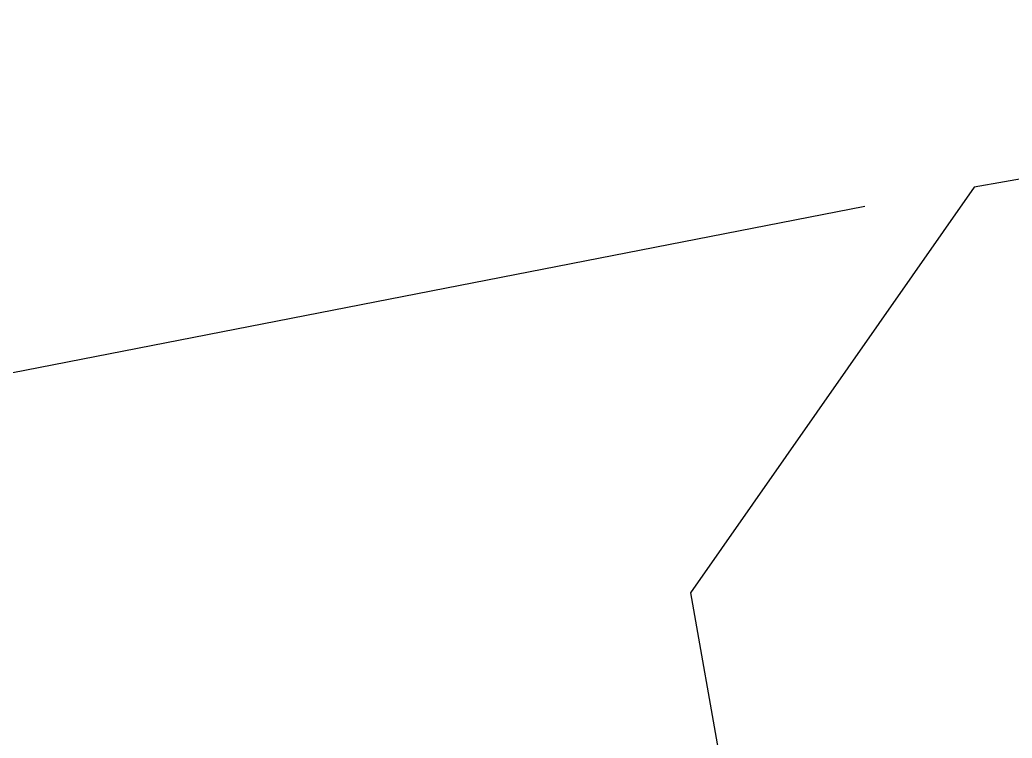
# Model space of a CAD drawing. Header units: millimetres. Extents: x 0 to 8967983, y -224399 to 13801.
# Drawn here: x 71310.492 to 71313.256, y -193311.298 to -193309.296 of the extents above; entities that cross this region are included whole.
import ezdxf

# ---------------------------------------------------------------- set-up
doc = ezdxf.new("R2010")
doc.units = ezdxf.units.MM
doc.header["$LTSCALE"] = 10
doc.layers.add('Архитектура', color=251, linetype='Continuous')

msp = doc.modelspace()

# ---------------------------------------------------------------- linework, layer by layer
at = {"layer": 'Архитектура', "lineweight": 25, "transparency": 33554684}
msp.add_line((71312.8454, -193309.8164), (69274.9578, -193707.6343), dxfattribs=at)
msp.add_line((71312.8454, -193309.8164), (69274.9578, -193707.6343), dxfattribs=at)
msp.add_line((71312.8454, -193309.8164), (69274.9578, -193707.6343), dxfattribs=at)
msp.add_line((71312.8454, -193309.8164), (69274.9578, -193707.6343), dxfattribs=at)
msp.add_line((71312.8454, -193309.8164), (69274.9578, -193707.6343), dxfattribs=at)
msp.add_line((71312.8454, -193309.8164), (69274.9578, -193707.6343), dxfattribs=at)
msp.add_line((71312.8454, -193309.8164), (69274.9578, -193707.6343), dxfattribs=at)
msp.add_line((71312.8454, -193309.8164), (69274.9578, -193707.6343), dxfattribs=at)
msp.add_line((71312.8454, -193309.8164), (69274.9578, -193707.6343), dxfattribs=at)
msp.add_line((71312.8454, -193309.8164), (69274.9578, -193707.6343), dxfattribs=at)
msp.add_line((71312.8454, -193309.8164), (69274.9578, -193707.6343), dxfattribs=at)
msp.add_line((71312.8454, -193309.8164), (69274.9578, -193707.6343), dxfattribs=at)
msp.add_line((71312.8454, -193309.8164), (69274.9578, -193707.6343), dxfattribs=at)
msp.add_line((71312.8454, -193309.8164), (69274.9578, -193707.6343), dxfattribs=at)
msp.add_line((71312.8454, -193309.8164), (69274.9578, -193707.6343), dxfattribs=at)
msp.add_line((71312.8454, -193309.8164), (69274.9578, -193707.6343), dxfattribs=at)
msp.add_line((71312.8454, -193309.8164), (69274.9578, -193707.6343), dxfattribs=at)
msp.add_line((71312.8454, -193309.8164), (69274.9578, -193707.6343), dxfattribs=at)
msp.add_line((71312.8454, -193309.8164), (69274.9578, -193707.6343), dxfattribs=at)
msp.add_line((71312.8454, -193309.8164), (69274.9578, -193707.6343), dxfattribs=at)
msp.add_line((71312.8454, -193309.8164), (69274.9578, -193707.6343), dxfattribs=at)
msp.add_line((71312.8454, -193309.8164), (69274.9578, -193707.6343), dxfattribs=at)
msp.add_line((71312.8454, -193309.8164), (69274.9578, -193707.6343), dxfattribs=at)
msp.add_line((71312.8454, -193309.8164), (69274.9578, -193707.6343), dxfattribs=at)
msp.add_line((71312.8454, -193309.8164), (69274.9578, -193707.6343), dxfattribs=at)
msp.add_line((71312.8454, -193309.8164), (69274.9578, -193707.6343), dxfattribs=at)
msp.add_line((71312.8454, -193309.8164), (69274.9578, -193707.6343), dxfattribs=at)
msp.add_line((71312.8454, -193309.8164), (69274.9578, -193707.6343), dxfattribs=at)
msp.add_line((71312.8454, -193309.8164), (69274.9578, -193707.6343), dxfattribs=at)
msp.add_line((71312.8454, -193309.8164), (69274.9578, -193707.6343), dxfattribs=at)
msp.add_line((71312.8454, -193309.8164), (69274.9578, -193707.6343), dxfattribs=at)
msp.add_line((71312.8454, -193309.8164), (69274.9578, -193707.6343), dxfattribs=at)
msp.add_line((71312.8454, -193309.8164), (69274.9578, -193707.6343), dxfattribs=at)
msp.add_line((71312.8454, -193309.8164), (69274.9578, -193707.6343), dxfattribs=at)
msp.add_line((71312.8454, -193309.8164), (69274.9578, -193707.6343), dxfattribs=at)
msp.add_line((71312.8454, -193309.8164), (69274.9578, -193707.6343), dxfattribs=at)
msp.add_line((71312.8454, -193309.8164), (69274.9578, -193707.6343), dxfattribs=at)
msp.add_line((71312.8454, -193309.8164), (69274.9578, -193707.6343), dxfattribs=at)
msp.add_line((71312.8454, -193309.8164), (69274.9578, -193707.6343), dxfattribs=at)
msp.add_line((71312.8454, -193309.8164), (69274.9578, -193707.6343), dxfattribs=at)
msp.add_line((71312.8454, -193309.8164), (69274.9578, -193707.6343), dxfattribs=at)
msp.add_line((71312.8454, -193309.8164), (69274.9578, -193707.6343), dxfattribs=at)
msp.add_line((71312.8454, -193309.8164), (69274.9578, -193707.6343), dxfattribs=at)
msp.add_line((71312.8454, -193309.8164), (69274.9578, -193707.6343), dxfattribs=at)
msp.add_line((71312.8454, -193309.8164), (69274.9578, -193707.6343), dxfattribs=at)
msp.add_line((71312.8454, -193309.8164), (69274.9578, -193707.6343), dxfattribs=at)
msp.add_line((71312.8454, -193309.8164), (69274.9578, -193707.6343), dxfattribs=at)
msp.add_line((71312.8454, -193309.8164), (69274.9578, -193707.6343), dxfattribs=at)
msp.add_line((71312.8454, -193309.8164), (69274.9578, -193707.6343), dxfattribs=at)
msp.add_line((71312.8454, -193309.8164), (69274.9578, -193707.6343), dxfattribs=at)
msp.add_line((71312.8454, -193309.8164), (69274.9578, -193707.6343), dxfattribs=at)
msp.add_line((71312.8454, -193309.8164), (69274.9578, -193707.6343), dxfattribs=at)
msp.add_line((71312.8454, -193309.8164), (69274.9578, -193707.6343), dxfattribs=at)
msp.add_line((71312.8454, -193309.8164), (69274.9578, -193707.6343), dxfattribs=at)
msp.add_line((71312.8454, -193309.8164), (69274.9578, -193707.6343), dxfattribs=at)
msp.add_line((71312.8454, -193309.8164), (69274.9578, -193707.6343), dxfattribs=at)
msp.add_line((71312.8454, -193309.8164), (69274.9578, -193707.6343), dxfattribs=at)
msp.add_line((71312.8454, -193309.8164), (69274.9578, -193707.6343), dxfattribs=at)
msp.add_line((71312.8454, -193309.8164), (69274.9578, -193707.6343), dxfattribs=at)
msp.add_line((71312.8454, -193309.8164), (69274.9578, -193707.6343), dxfattribs=at)
msp.add_line((71312.8454, -193309.8164), (69274.9578, -193707.6343), dxfattribs=at)
msp.add_line((71312.8454, -193309.8164), (69274.9578, -193707.6343), dxfattribs=at)
msp.add_line((71312.8454, -193309.8164), (69274.9578, -193707.6343), dxfattribs=at)
msp.add_line((71312.8454, -193309.8164), (69274.9578, -193707.6343), dxfattribs=at)
msp.add_line((71312.8454, -193309.8164), (69274.9578, -193707.6343), dxfattribs=at)
msp.add_line((71312.8454, -193309.8164), (69274.9578, -193707.6343), dxfattribs=at)
msp.add_line((71312.8454, -193309.8164), (69274.9578, -193707.6343), dxfattribs=at)
msp.add_line((71312.8454, -193309.8164), (69274.9578, -193707.6343), dxfattribs=at)
msp.add_line((71312.8454, -193309.8164), (69274.9578, -193707.6343), dxfattribs=at)
msp.add_line((71312.8454, -193309.8164), (69274.9578, -193707.6343), dxfattribs=at)
msp.add_line((71312.8454, -193309.8164), (69274.9578, -193707.6343), dxfattribs=at)
msp.add_line((71312.8454, -193309.8164), (69274.9578, -193707.6343), dxfattribs=at)
msp.add_line((71312.8454, -193309.8164), (69274.9578, -193707.6343), dxfattribs=at)
msp.add_line((71312.8454, -193309.8164), (69274.9578, -193707.6343), dxfattribs=at)
msp.add_line((71312.8454, -193309.8164), (69274.9578, -193707.6343), dxfattribs=at)
msp.add_line((71312.8454, -193309.8164), (69274.9578, -193707.6343), dxfattribs=at)
msp.add_line((71312.8454, -193309.8164), (69274.9578, -193707.6343), dxfattribs=at)
msp.add_line((71312.8454, -193309.8164), (69274.9578, -193707.6343), dxfattribs=at)
msp.add_line((71312.8454, -193309.8164), (69274.9578, -193707.6343), dxfattribs=at)
msp.add_line((71312.8454, -193309.8164), (69274.9578, -193707.6343), dxfattribs=at)
msp.add_line((71312.8454, -193309.8164), (69274.9578, -193707.6343), dxfattribs=at)
msp.add_line((71312.8454, -193309.8164), (69274.9578, -193707.6343), dxfattribs=at)
msp.add_line((71312.8454, -193309.8164), (69274.9578, -193707.6343), dxfattribs=at)
msp.add_line((71312.8454, -193309.8164), (69274.9578, -193707.6343), dxfattribs=at)
msp.add_line((71312.8454, -193309.8164), (69274.9578, -193707.6343), dxfattribs=at)
msp.add_line((71312.8454, -193309.8164), (69274.9578, -193707.6343), dxfattribs=at)
msp.add_line((71312.8454, -193309.8164), (69274.9578, -193707.6343), dxfattribs=at)
msp.add_line((71312.8454, -193309.8164), (69274.9578, -193707.6343), dxfattribs=at)
msp.add_line((71312.8454, -193309.8164), (69274.9578, -193707.6343), dxfattribs=at)
msp.add_line((71312.8454, -193309.8164), (69274.9578, -193707.6343), dxfattribs=at)
msp.add_line((71312.8454, -193309.8164), (69274.9578, -193707.6343), dxfattribs=at)
msp.add_line((71312.8454, -193309.8164), (69274.9578, -193707.6343), dxfattribs=at)
msp.add_line((71312.8454, -193309.8164), (69274.9578, -193707.6343), dxfattribs=at)
msp.add_line((71312.8454, -193309.8164), (69274.9578, -193707.6343), dxfattribs=at)
msp.add_line((71312.8454, -193309.8164), (69274.9578, -193707.6343), dxfattribs=at)
msp.add_line((71312.8454, -193309.8164), (69274.9578, -193707.6343), dxfattribs=at)
msp.add_line((71312.8454, -193309.8164), (69274.9578, -193707.6343), dxfattribs=at)
msp.add_line((71312.8454, -193309.8164), (69274.9578, -193707.6343), dxfattribs=at)
msp.add_line((71312.8454, -193309.8164), (69274.9578, -193707.6343), dxfattribs=at)
msp.add_line((71312.8454, -193309.8164), (69274.9578, -193707.6343), dxfattribs=at)
msp.add_line((71312.8454, -193309.8164), (69274.9578, -193707.6343), dxfattribs=at)
msp.add_line((71312.8454, -193309.8164), (69274.9578, -193707.6343), dxfattribs=at)
msp.add_line((71312.8454, -193309.8164), (69274.9578, -193707.6343), dxfattribs=at)
msp.add_line((71312.8454, -193309.8164), (69274.9578, -193707.6343), dxfattribs=at)
msp.add_line((71312.8454, -193309.8164), (69274.9578, -193707.6343), dxfattribs=at)
msp.add_line((71312.8454, -193309.8164), (69274.9578, -193707.6343), dxfattribs=at)
msp.add_line((71312.8454, -193309.8164), (69274.9578, -193707.6343), dxfattribs=at)
msp.add_line((71312.8454, -193309.8164), (69274.9578, -193707.6343), dxfattribs=at)
msp.add_line((71312.8454, -193309.8164), (69274.9578, -193707.6343), dxfattribs=at)
msp.add_line((71312.8454, -193309.8164), (69274.9578, -193707.6343), dxfattribs=at)
msp.add_line((71312.8454, -193309.8164), (69274.9578, -193707.6343), dxfattribs=at)
msp.add_line((71312.8454, -193309.8164), (69274.9578, -193707.6343), dxfattribs=at)
msp.add_line((71312.8454, -193309.8164), (69274.9578, -193707.6343), dxfattribs=at)
msp.add_line((71312.8454, -193309.8164), (69274.9578, -193707.6343), dxfattribs=at)
msp.add_line((71312.8454, -193309.8164), (69274.9578, -193707.6343), dxfattribs=at)
msp.add_line((71312.8454, -193309.8164), (69274.9578, -193707.6343), dxfattribs=at)
msp.add_line((71312.8454, -193309.8164), (69274.9578, -193707.6343), dxfattribs=at)
msp.add_line((71312.8454, -193309.8164), (69274.9578, -193707.6343), dxfattribs=at)
msp.add_line((71312.8454, -193309.8164), (69274.9578, -193707.6343), dxfattribs=at)
msp.add_line((71312.8454, -193309.8164), (69274.9578, -193707.6343), dxfattribs=at)
msp.add_line((71312.8454, -193309.8164), (69274.9578, -193707.6343), dxfattribs=at)
msp.add_line((71312.8454, -193309.8164), (69274.9578, -193707.6343), dxfattribs=at)
msp.add_line((71312.8454, -193309.8164), (69274.9578, -193707.6343), dxfattribs=at)
msp.add_line((71312.8454, -193309.8164), (69274.9578, -193707.6343), dxfattribs=at)
msp.add_line((71312.8454, -193309.8164), (69274.9578, -193707.6343), dxfattribs=at)
msp.add_line((71312.8454, -193309.8164), (69274.9578, -193707.6343), dxfattribs=at)
msp.add_line((71312.8454, -193309.8164), (69274.9578, -193707.6343), dxfattribs=at)
msp.add_line((71312.8454, -193309.8164), (69274.9578, -193707.6343), dxfattribs=at)
msp.add_line((71312.8454, -193309.8164), (69274.9578, -193707.6343), dxfattribs=at)
msp.add_line((71312.8454, -193309.8164), (69274.9578, -193707.6343), dxfattribs=at)
msp.add_line((71312.8454, -193309.8164), (69274.9578, -193707.6343), dxfattribs=at)
msp.add_line((71312.8454, -193309.8164), (69274.9578, -193707.6343), dxfattribs=at)
msp.add_line((71312.8454, -193309.8164), (69274.9578, -193707.6343), dxfattribs=at)
msp.add_line((71312.8454, -193309.8164), (69274.9578, -193707.6343), dxfattribs=at)
msp.add_line((71312.8454, -193309.8164), (69274.9578, -193707.6343), dxfattribs=at)
msp.add_line((71312.8454, -193309.8164), (69274.9578, -193707.6343), dxfattribs=at)
msp.add_line((71312.8454, -193309.8164), (69274.9578, -193707.6343), dxfattribs=at)
msp.add_line((71312.8454, -193309.8164), (69274.9578, -193707.6343), dxfattribs=at)
msp.add_line((71312.8454, -193309.8164), (69274.9578, -193707.6343), dxfattribs=at)
msp.add_line((71312.8454, -193309.8164), (69274.9578, -193707.6343), dxfattribs=at)
msp.add_line((71312.8454, -193309.8164), (69274.9578, -193707.6343), dxfattribs=at)
msp.add_line((71312.8454, -193309.8164), (69274.9578, -193707.6343), dxfattribs=at)
msp.add_line((71312.8454, -193309.8164), (69274.9578, -193707.6343), dxfattribs=at)
msp.add_line((71312.8454, -193309.8164), (69274.9578, -193707.6343), dxfattribs=at)
msp.add_line((71312.8454, -193309.8164), (69274.9578, -193707.6343), dxfattribs=at)
msp.add_line((71312.8454, -193309.8164), (69274.9578, -193707.6343), dxfattribs=at)
msp.add_line((71312.8454, -193309.8164), (69274.9578, -193707.6343), dxfattribs=at)
msp.add_line((71312.8454, -193309.8164), (69274.9578, -193707.6343), dxfattribs=at)
msp.add_line((71312.8454, -193309.8164), (69274.9578, -193707.6343), dxfattribs=at)
msp.add_line((71312.8454, -193309.8164), (69274.9578, -193707.6343), dxfattribs=at)
msp.add_line((71312.8454, -193309.8164), (69274.9578, -193707.6343), dxfattribs=at)
msp.add_line((71312.8454, -193309.8164), (69274.9578, -193707.6343), dxfattribs=at)
msp.add_line((71312.8454, -193309.8164), (69274.9578, -193707.6343), dxfattribs=at)
msp.add_line((71312.8454, -193309.8164), (69274.9578, -193707.6343), dxfattribs=at)
msp.add_line((71312.8454, -193309.8164), (69274.9578, -193707.6343), dxfattribs=at)
msp.add_line((71312.8454, -193309.8164), (69274.9578, -193707.6343), dxfattribs=at)
msp.add_line((71312.8454, -193309.8164), (69274.9578, -193707.6343), dxfattribs=at)
msp.add_line((71312.8454, -193309.8164), (69274.9578, -193707.6343), dxfattribs=at)
msp.add_line((71312.8454, -193309.8164), (69274.9578, -193707.6343), dxfattribs=at)
msp.add_line((71312.8454, -193309.8164), (69274.9578, -193707.6343), dxfattribs=at)
msp.add_line((71312.8454, -193309.8164), (69274.9578, -193707.6343), dxfattribs=at)
msp.add_line((71312.8454, -193309.8164), (69274.9578, -193707.6343), dxfattribs=at)
msp.add_line((71312.8454, -193309.8164), (69274.9578, -193707.6343), dxfattribs=at)
msp.add_line((71312.8454, -193309.8164), (69274.9578, -193707.6343), dxfattribs=at)
msp.add_line((71312.8454, -193309.8164), (69274.9578, -193707.6343), dxfattribs=at)
msp.add_line((71312.8454, -193309.8164), (69274.9578, -193707.6343), dxfattribs=at)
msp.add_line((71312.8454, -193309.8164), (69274.9578, -193707.6343), dxfattribs=at)
msp.add_line((71312.8454, -193309.8164), (69274.9578, -193707.6343), dxfattribs=at)
msp.add_line((71312.8454, -193309.8164), (69274.9578, -193707.6343), dxfattribs=at)
msp.add_line((71312.8454, -193309.8164), (69274.9578, -193707.6343), dxfattribs=at)
msp.add_line((71312.8454, -193309.8164), (69274.9578, -193707.6343), dxfattribs=at)
msp.add_line((71312.8454, -193309.8164), (69274.9578, -193707.6343), dxfattribs=at)
msp.add_line((71312.8454, -193309.8164), (69274.9578, -193707.6343), dxfattribs=at)
msp.add_line((71312.8454, -193309.8164), (69274.9578, -193707.6343), dxfattribs=at)
msp.add_line((71312.8454, -193309.8164), (69274.9578, -193707.6343), dxfattribs=at)
msp.add_line((71312.8454, -193309.8164), (69274.9578, -193707.6343), dxfattribs=at)
msp.add_line((71312.8454, -193309.8164), (69274.9578, -193707.6343), dxfattribs=at)
msp.add_line((71312.8454, -193309.8164), (69274.9578, -193707.6343), dxfattribs=at)
msp.add_line((71312.8454, -193309.8164), (69274.9578, -193707.6343), dxfattribs=at)
msp.add_line((71312.8454, -193309.8164), (69274.9578, -193707.6343), dxfattribs=at)
msp.add_line((71312.8454, -193309.8164), (69274.9578, -193707.6343), dxfattribs=at)
msp.add_line((71312.8454, -193309.8164), (69274.9578, -193707.6343), dxfattribs=at)
msp.add_line((71312.8454, -193309.8164), (69274.9578, -193707.6343), dxfattribs=at)
msp.add_line((71312.8454, -193309.8164), (69274.9578, -193707.6343), dxfattribs=at)
msp.add_line((71312.8454, -193309.8164), (69274.9578, -193707.6343), dxfattribs=at)
msp.add_line((71312.8454, -193309.8164), (69274.9578, -193707.6343), dxfattribs=at)
msp.add_line((71312.8454, -193309.8164), (69274.9578, -193707.6343), dxfattribs=at)
msp.add_line((71312.8454, -193309.8164), (69274.9578, -193707.6343), dxfattribs=at)
msp.add_line((71312.8454, -193309.8164), (69274.9578, -193707.6343), dxfattribs=at)
msp.add_line((71312.8454, -193309.8164), (69274.9578, -193707.6343), dxfattribs=at)
msp.add_line((71312.8454, -193309.8164), (69274.9578, -193707.6343), dxfattribs=at)
msp.add_line((71312.8454, -193309.8164), (69274.9578, -193707.6343), dxfattribs=at)
msp.add_line((71312.8454, -193309.8164), (69274.9578, -193707.6343), dxfattribs=at)
msp.add_line((71312.8454, -193309.8164), (69274.9578, -193707.6343), dxfattribs=at)
msp.add_line((71312.8454, -193309.8164), (69274.9578, -193707.6343), dxfattribs=at)
msp.add_line((71312.8454, -193309.8164), (69274.9578, -193707.6343), dxfattribs=at)
msp.add_line((71312.8454, -193309.8164), (69274.9578, -193707.6343), dxfattribs=at)
msp.add_line((71312.8454, -193309.8164), (69274.9578, -193707.6343), dxfattribs=at)
msp.add_line((71312.8454, -193309.8164), (69274.9578, -193707.6343), dxfattribs=at)
msp.add_line((71312.8454, -193309.8164), (69274.9578, -193707.6343), dxfattribs=at)
msp.add_line((71312.8454, -193309.8164), (69274.9578, -193707.6343), dxfattribs=at)
msp.add_line((71312.8454, -193309.8164), (69274.9578, -193707.6343), dxfattribs=at)
msp.add_line((71312.8454, -193309.8164), (69274.9578, -193707.6343), dxfattribs=at)
msp.add_line((71312.8454, -193309.8164), (69274.9578, -193707.6343), dxfattribs=at)
msp.add_line((71312.8454, -193309.8164), (69274.9578, -193707.6343), dxfattribs=at)
msp.add_line((71312.8454, -193309.8164), (69274.9578, -193707.6343), dxfattribs=at)
msp.add_lwpolyline([(71392.6435, -193397.2077), (71375.3661, -193299.726), (71374.2355, -193298.9358), (71313.15, -193309.7624), (71312.3599, -193310.893), (71329.6373, -193408.3748)], dxfattribs=at)
msp.add_lwpolyline([(71392.6435, -193397.2077), (71375.3661, -193299.726), (71374.2355, -193298.9358), (71313.15, -193309.7624), (71312.3599, -193310.893), (71329.6373, -193408.3748)], dxfattribs=at)
msp.add_lwpolyline([(71392.6435, -193397.2077), (71375.3661, -193299.726), (71374.2355, -193298.9358), (71313.15, -193309.7624), (71312.3599, -193310.893), (71329.6373, -193408.3748)], dxfattribs=at)
msp.add_lwpolyline([(71392.6435, -193397.2077), (71375.3661, -193299.726), (71374.2355, -193298.9358), (71313.15, -193309.7624), (71312.3599, -193310.893), (71329.6373, -193408.3748)], dxfattribs=at)
msp.add_lwpolyline([(71392.6435, -193397.2077), (71375.3661, -193299.726), (71374.2355, -193298.9358), (71313.15, -193309.7624), (71312.3599, -193310.893), (71329.6373, -193408.3748)], dxfattribs=at)
msp.add_lwpolyline([(71392.6435, -193397.2077), (71375.3661, -193299.726), (71374.2355, -193298.9358), (71313.15, -193309.7624), (71312.3599, -193310.893), (71329.6373, -193408.3748)], dxfattribs=at)
msp.add_lwpolyline([(71392.6435, -193397.2077), (71375.3661, -193299.726), (71374.2355, -193298.9358), (71313.15, -193309.7624), (71312.3599, -193310.893), (71329.6373, -193408.3748)], dxfattribs=at)
msp.add_lwpolyline([(71392.6435, -193397.2077), (71375.3661, -193299.726), (71374.2355, -193298.9358), (71313.15, -193309.7624), (71312.3599, -193310.893), (71329.6373, -193408.3748)], dxfattribs=at)
msp.add_lwpolyline([(71392.6435, -193397.2077), (71375.3661, -193299.726), (71374.2355, -193298.9358), (71313.15, -193309.7624), (71312.3599, -193310.893), (71329.6373, -193408.3748)], dxfattribs=at)
msp.add_lwpolyline([(71392.6435, -193397.2077), (71375.3661, -193299.726), (71374.2355, -193298.9358), (71313.15, -193309.7624), (71312.3599, -193310.893), (71329.6373, -193408.3748)], dxfattribs=at)
msp.add_lwpolyline([(71392.6435, -193397.2077), (71375.3661, -193299.726), (71374.2355, -193298.9358), (71313.15, -193309.7624), (71312.3599, -193310.893), (71329.6373, -193408.3748)], dxfattribs=at)
msp.add_lwpolyline([(71392.6435, -193397.2077), (71375.3661, -193299.726), (71374.2355, -193298.9358), (71313.15, -193309.7624), (71312.3599, -193310.893), (71329.6373, -193408.3748)], dxfattribs=at)
msp.add_lwpolyline([(71392.6435, -193397.2077), (71375.3661, -193299.726), (71374.2355, -193298.9358), (71313.15, -193309.7624), (71312.3599, -193310.893), (71329.6373, -193408.3748)], dxfattribs=at)
msp.add_lwpolyline([(71392.6435, -193397.2077), (71375.3661, -193299.726), (71374.2355, -193298.9358), (71313.15, -193309.7624), (71312.3599, -193310.893), (71329.6373, -193408.3748)], dxfattribs=at)
msp.add_lwpolyline([(71392.6435, -193397.2077), (71375.3661, -193299.726), (71374.2355, -193298.9358), (71313.15, -193309.7624), (71312.3599, -193310.893), (71329.6373, -193408.3748)], dxfattribs=at)
msp.add_lwpolyline([(71392.6435, -193397.2077), (71375.3661, -193299.726), (71374.2355, -193298.9358), (71313.15, -193309.7624), (71312.3599, -193310.893), (71329.6373, -193408.3748)], dxfattribs=at)
msp.add_lwpolyline([(71392.6435, -193397.2077), (71375.3661, -193299.726), (71374.2355, -193298.9358), (71313.15, -193309.7624), (71312.3599, -193310.893), (71329.6373, -193408.3748)], dxfattribs=at)
msp.add_lwpolyline([(71392.6435, -193397.2077), (71375.3661, -193299.726), (71374.2355, -193298.9358), (71313.15, -193309.7624), (71312.3599, -193310.893), (71329.6373, -193408.3748)], dxfattribs=at)
msp.add_lwpolyline([(71392.6435, -193397.2077), (71375.3661, -193299.726), (71374.2355, -193298.9358), (71313.15, -193309.7624), (71312.3599, -193310.893), (71329.6373, -193408.3748)], dxfattribs=at)
msp.add_lwpolyline([(71392.6435, -193397.2077), (71375.3661, -193299.726), (71374.2355, -193298.9358), (71313.15, -193309.7624), (71312.3599, -193310.893), (71329.6373, -193408.3748)], dxfattribs=at)
msp.add_lwpolyline([(71392.6435, -193397.2077), (71375.3661, -193299.726), (71374.2355, -193298.9358), (71313.15, -193309.7624), (71312.3599, -193310.893), (71329.6373, -193408.3748)], dxfattribs=at)
msp.add_lwpolyline([(71392.6435, -193397.2077), (71375.3661, -193299.726), (71374.2355, -193298.9358), (71313.15, -193309.7624), (71312.3599, -193310.893), (71329.6373, -193408.3748)], dxfattribs=at)
msp.add_lwpolyline([(71392.6435, -193397.2077), (71375.3661, -193299.726), (71374.2355, -193298.9358), (71313.15, -193309.7624), (71312.3599, -193310.893), (71329.6373, -193408.3748)], dxfattribs=at)
msp.add_lwpolyline([(71392.6435, -193397.2077), (71375.3661, -193299.726), (71374.2355, -193298.9358), (71313.15, -193309.7624), (71312.3599, -193310.893), (71329.6373, -193408.3748)], dxfattribs=at)
msp.add_lwpolyline([(71392.6435, -193397.2077), (71375.3661, -193299.726), (71374.2355, -193298.9358), (71313.15, -193309.7624), (71312.3599, -193310.893), (71329.6373, -193408.3748)], dxfattribs=at)
msp.add_lwpolyline([(71392.6435, -193397.2077), (71375.3661, -193299.726), (71374.2355, -193298.9358), (71313.15, -193309.7624), (71312.3599, -193310.893), (71329.6373, -193408.3748)], dxfattribs=at)
msp.add_lwpolyline([(71392.6435, -193397.2077), (71375.3661, -193299.726), (71374.2355, -193298.9358), (71313.15, -193309.7624), (71312.3599, -193310.893), (71329.6373, -193408.3748)], dxfattribs=at)
msp.add_lwpolyline([(71392.6435, -193397.2077), (71375.3661, -193299.726), (71374.2355, -193298.9358), (71313.15, -193309.7624), (71312.3599, -193310.893), (71329.6373, -193408.3748)], dxfattribs=at)
msp.add_lwpolyline([(71392.6435, -193397.2077), (71375.3661, -193299.726), (71374.2355, -193298.9358), (71313.15, -193309.7624), (71312.3599, -193310.893), (71329.6373, -193408.3748)], dxfattribs=at)
msp.add_lwpolyline([(71392.6435, -193397.2077), (71375.3661, -193299.726), (71374.2355, -193298.9358), (71313.15, -193309.7624), (71312.3599, -193310.893), (71329.6373, -193408.3748)], dxfattribs=at)
msp.add_lwpolyline([(71392.6435, -193397.2077), (71375.3661, -193299.726), (71374.2355, -193298.9358), (71313.15, -193309.7624), (71312.3599, -193310.893), (71329.6373, -193408.3748)], dxfattribs=at)
msp.add_lwpolyline([(71392.6435, -193397.2077), (71375.3661, -193299.726), (71374.2355, -193298.9358), (71313.15, -193309.7624), (71312.3599, -193310.893), (71329.6373, -193408.3748)], dxfattribs=at)
msp.add_lwpolyline([(71392.6435, -193397.2077), (71375.3661, -193299.726), (71374.2355, -193298.9358), (71313.15, -193309.7624), (71312.3599, -193310.893), (71329.6373, -193408.3748)], dxfattribs=at)
msp.add_lwpolyline([(71392.6435, -193397.2077), (71375.3661, -193299.726), (71374.2355, -193298.9358), (71313.15, -193309.7624), (71312.3599, -193310.893), (71329.6373, -193408.3748)], dxfattribs=at)
msp.add_lwpolyline([(71392.6435, -193397.2077), (71375.3661, -193299.726), (71374.2355, -193298.9358), (71313.15, -193309.7624), (71312.3599, -193310.893), (71329.6373, -193408.3748)], dxfattribs=at)
msp.add_lwpolyline([(71392.6435, -193397.2077), (71375.3661, -193299.726), (71374.2355, -193298.9358), (71313.15, -193309.7624), (71312.3599, -193310.893), (71329.6373, -193408.3748)], dxfattribs=at)
msp.add_lwpolyline([(71392.6435, -193397.2077), (71375.3661, -193299.726), (71374.2355, -193298.9358), (71313.15, -193309.7624), (71312.3599, -193310.893), (71329.6373, -193408.3748)], dxfattribs=at)
msp.add_lwpolyline([(71392.6435, -193397.2077), (71375.3661, -193299.726), (71374.2355, -193298.9358), (71313.15, -193309.7624), (71312.3599, -193310.893), (71329.6373, -193408.3748)], dxfattribs=at)
msp.add_lwpolyline([(71392.6435, -193397.2077), (71375.3661, -193299.726), (71374.2355, -193298.9358), (71313.15, -193309.7624), (71312.3599, -193310.893), (71329.6373, -193408.3748)], dxfattribs=at)
msp.add_lwpolyline([(71392.6435, -193397.2077), (71375.3661, -193299.726), (71374.2355, -193298.9358), (71313.15, -193309.7624), (71312.3599, -193310.893), (71329.6373, -193408.3748)], dxfattribs=at)
msp.add_lwpolyline([(71392.6435, -193397.2077), (71375.3661, -193299.726), (71374.2355, -193298.9358), (71313.15, -193309.7624), (71312.3599, -193310.893), (71329.6373, -193408.3748)], dxfattribs=at)
msp.add_lwpolyline([(71392.6435, -193397.2077), (71375.3661, -193299.726), (71374.2355, -193298.9358), (71313.15, -193309.7624), (71312.3599, -193310.893), (71329.6373, -193408.3748)], dxfattribs=at)
msp.add_lwpolyline([(71392.6435, -193397.2077), (71375.3661, -193299.726), (71374.2355, -193298.9358), (71313.15, -193309.7624), (71312.3599, -193310.893), (71329.6373, -193408.3748)], dxfattribs=at)
msp.add_lwpolyline([(71392.6435, -193397.2077), (71375.3661, -193299.726), (71374.2355, -193298.9358), (71313.15, -193309.7624), (71312.3599, -193310.893), (71329.6373, -193408.3748)], dxfattribs=at)
msp.add_lwpolyline([(71392.6435, -193397.2077), (71375.3661, -193299.726), (71374.2355, -193298.9358), (71313.15, -193309.7624), (71312.3599, -193310.893), (71329.6373, -193408.3748)], dxfattribs=at)
msp.add_lwpolyline([(71392.6435, -193397.2077), (71375.3661, -193299.726), (71374.2355, -193298.9358), (71313.15, -193309.7624), (71312.3599, -193310.893), (71329.6373, -193408.3748)], dxfattribs=at)
msp.add_lwpolyline([(71392.6435, -193397.2077), (71375.3661, -193299.726), (71374.2355, -193298.9358), (71313.15, -193309.7624), (71312.3599, -193310.893), (71329.6373, -193408.3748)], dxfattribs=at)
msp.add_lwpolyline([(71392.6435, -193397.2077), (71375.3661, -193299.726), (71374.2355, -193298.9358), (71313.15, -193309.7624), (71312.3599, -193310.893), (71329.6373, -193408.3748)], dxfattribs=at)
msp.add_lwpolyline([(71392.6435, -193397.2077), (71375.3661, -193299.726), (71374.2355, -193298.9358), (71313.15, -193309.7624), (71312.3599, -193310.893), (71329.6373, -193408.3748)], dxfattribs=at)
msp.add_lwpolyline([(71392.6435, -193397.2077), (71375.3661, -193299.726), (71374.2355, -193298.9358), (71313.15, -193309.7624), (71312.3599, -193310.893), (71329.6373, -193408.3748)], dxfattribs=at)
msp.add_lwpolyline([(71392.6435, -193397.2077), (71375.3661, -193299.726), (71374.2355, -193298.9358), (71313.15, -193309.7624), (71312.3599, -193310.893), (71329.6373, -193408.3748)], dxfattribs=at)
msp.add_lwpolyline([(71392.6435, -193397.2077), (71375.3661, -193299.726), (71374.2355, -193298.9358), (71313.15, -193309.7624), (71312.3599, -193310.893), (71329.6373, -193408.3748)], dxfattribs=at)
msp.add_lwpolyline([(71392.6435, -193397.2077), (71375.3661, -193299.726), (71374.2355, -193298.9358), (71313.15, -193309.7624), (71312.3599, -193310.893), (71329.6373, -193408.3748)], dxfattribs=at)
msp.add_lwpolyline([(71392.6435, -193397.2077), (71375.3661, -193299.726), (71374.2355, -193298.9358), (71313.15, -193309.7624), (71312.3599, -193310.893), (71329.6373, -193408.3748)], dxfattribs=at)
msp.add_lwpolyline([(71392.6435, -193397.2077), (71375.3661, -193299.726), (71374.2355, -193298.9358), (71313.15, -193309.7624), (71312.3599, -193310.893), (71329.6373, -193408.3748)], dxfattribs=at)
msp.add_lwpolyline([(71392.6435, -193397.2077), (71375.3661, -193299.726), (71374.2355, -193298.9358), (71313.15, -193309.7624), (71312.3599, -193310.893), (71329.6373, -193408.3748)], dxfattribs=at)
msp.add_lwpolyline([(71392.6435, -193397.2077), (71375.3661, -193299.726), (71374.2355, -193298.9358), (71313.15, -193309.7624), (71312.3599, -193310.893), (71329.6373, -193408.3748)], dxfattribs=at)
msp.add_lwpolyline([(71392.6435, -193397.2077), (71375.3661, -193299.726), (71374.2355, -193298.9358), (71313.15, -193309.7624), (71312.3599, -193310.893), (71329.6373, -193408.3748)], dxfattribs=at)
msp.add_lwpolyline([(71392.6435, -193397.2077), (71375.3661, -193299.726), (71374.2355, -193298.9358), (71313.15, -193309.7624), (71312.3599, -193310.893), (71329.6373, -193408.3748)], dxfattribs=at)
msp.add_lwpolyline([(71392.6435, -193397.2077), (71375.3661, -193299.726), (71374.2355, -193298.9358), (71313.15, -193309.7624), (71312.3599, -193310.893), (71329.6373, -193408.3748)], dxfattribs=at)
msp.add_lwpolyline([(71392.6435, -193397.2077), (71375.3661, -193299.726), (71374.2355, -193298.9358), (71313.15, -193309.7624), (71312.3599, -193310.893), (71329.6373, -193408.3748)], dxfattribs=at)
msp.add_lwpolyline([(71392.6435, -193397.2077), (71375.3661, -193299.726), (71374.2355, -193298.9358), (71313.15, -193309.7624), (71312.3599, -193310.893), (71329.6373, -193408.3748)], dxfattribs=at)
msp.add_lwpolyline([(71392.6435, -193397.2077), (71375.3661, -193299.726), (71374.2355, -193298.9358), (71313.15, -193309.7624), (71312.3599, -193310.893), (71329.6373, -193408.3748)], dxfattribs=at)
msp.add_lwpolyline([(71392.6435, -193397.2077), (71375.3661, -193299.726), (71374.2355, -193298.9358), (71313.15, -193309.7624), (71312.3599, -193310.893), (71329.6373, -193408.3748)], dxfattribs=at)
msp.add_lwpolyline([(71392.6435, -193397.2077), (71375.3661, -193299.726), (71374.2355, -193298.9358), (71313.15, -193309.7624), (71312.3599, -193310.893), (71329.6373, -193408.3748)], dxfattribs=at)
msp.add_lwpolyline([(71392.6435, -193397.2077), (71375.3661, -193299.726), (71374.2355, -193298.9358), (71313.15, -193309.7624), (71312.3599, -193310.893), (71329.6373, -193408.3748)], dxfattribs=at)
msp.add_lwpolyline([(71392.6435, -193397.2077), (71375.3661, -193299.726), (71374.2355, -193298.9358), (71313.15, -193309.7624), (71312.3599, -193310.893), (71329.6373, -193408.3748)], dxfattribs=at)
msp.add_lwpolyline([(71392.6435, -193397.2077), (71375.3661, -193299.726), (71374.2355, -193298.9358), (71313.15, -193309.7624), (71312.3599, -193310.893), (71329.6373, -193408.3748)], dxfattribs=at)
msp.add_lwpolyline([(71392.6435, -193397.2077), (71375.3661, -193299.726), (71374.2355, -193298.9358), (71313.15, -193309.7624), (71312.3599, -193310.893), (71329.6373, -193408.3748)], dxfattribs=at)
msp.add_lwpolyline([(71392.6435, -193397.2077), (71375.3661, -193299.726), (71374.2355, -193298.9358), (71313.15, -193309.7624), (71312.3599, -193310.893), (71329.6373, -193408.3748)], dxfattribs=at)
msp.add_lwpolyline([(71392.6435, -193397.2077), (71375.3661, -193299.726), (71374.2355, -193298.9358), (71313.15, -193309.7624), (71312.3599, -193310.893), (71329.6373, -193408.3748)], dxfattribs=at)
msp.add_lwpolyline([(71392.6435, -193397.2077), (71375.3661, -193299.726), (71374.2355, -193298.9358), (71313.15, -193309.7624), (71312.3599, -193310.893), (71329.6373, -193408.3748)], dxfattribs=at)
msp.add_lwpolyline([(71392.6435, -193397.2077), (71375.3661, -193299.726), (71374.2355, -193298.9358), (71313.15, -193309.7624), (71312.3599, -193310.893), (71329.6373, -193408.3748)], dxfattribs=at)
msp.add_lwpolyline([(71392.6435, -193397.2077), (71375.3661, -193299.726), (71374.2355, -193298.9358), (71313.15, -193309.7624), (71312.3599, -193310.893), (71329.6373, -193408.3748)], dxfattribs=at)
msp.add_lwpolyline([(71392.6435, -193397.2077), (71375.3661, -193299.726), (71374.2355, -193298.9358), (71313.15, -193309.7624), (71312.3599, -193310.893), (71329.6373, -193408.3748)], dxfattribs=at)
msp.add_lwpolyline([(71392.6435, -193397.2077), (71375.3661, -193299.726), (71374.2355, -193298.9358), (71313.15, -193309.7624), (71312.3599, -193310.893), (71329.6373, -193408.3748)], dxfattribs=at)
msp.add_lwpolyline([(71392.6435, -193397.2077), (71375.3661, -193299.726), (71374.2355, -193298.9358), (71313.15, -193309.7624), (71312.3599, -193310.893), (71329.6373, -193408.3748)], dxfattribs=at)
msp.add_lwpolyline([(71392.6435, -193397.2077), (71375.3661, -193299.726), (71374.2355, -193298.9358), (71313.15, -193309.7624), (71312.3599, -193310.893), (71329.6373, -193408.3748)], dxfattribs=at)
msp.add_lwpolyline([(71392.6435, -193397.2077), (71375.3661, -193299.726), (71374.2355, -193298.9358), (71313.15, -193309.7624), (71312.3599, -193310.893), (71329.6373, -193408.3748)], dxfattribs=at)
msp.add_lwpolyline([(71392.6435, -193397.2077), (71375.3661, -193299.726), (71374.2355, -193298.9358), (71313.15, -193309.7624), (71312.3599, -193310.893), (71329.6373, -193408.3748)], dxfattribs=at)
msp.add_lwpolyline([(71392.6435, -193397.2077), (71375.3661, -193299.726), (71374.2355, -193298.9358), (71313.15, -193309.7624), (71312.3599, -193310.893), (71329.6373, -193408.3748)], dxfattribs=at)
msp.add_lwpolyline([(71392.6435, -193397.2077), (71375.3661, -193299.726), (71374.2355, -193298.9358), (71313.15, -193309.7624), (71312.3599, -193310.893), (71329.6373, -193408.3748)], dxfattribs=at)
msp.add_lwpolyline([(71392.6435, -193397.2077), (71375.3661, -193299.726), (71374.2355, -193298.9358), (71313.15, -193309.7624), (71312.3599, -193310.893), (71329.6373, -193408.3748)], dxfattribs=at)
msp.add_lwpolyline([(71392.6435, -193397.2077), (71375.3661, -193299.726), (71374.2355, -193298.9358), (71313.15, -193309.7624), (71312.3599, -193310.893), (71329.6373, -193408.3748)], dxfattribs=at)
msp.add_lwpolyline([(71392.6435, -193397.2077), (71375.3661, -193299.726), (71374.2355, -193298.9358), (71313.15, -193309.7624), (71312.3599, -193310.893), (71329.6373, -193408.3748)], dxfattribs=at)
msp.add_lwpolyline([(71392.6435, -193397.2077), (71375.3661, -193299.726), (71374.2355, -193298.9358), (71313.15, -193309.7624), (71312.3599, -193310.893), (71329.6373, -193408.3748)], dxfattribs=at)
msp.add_lwpolyline([(71392.6435, -193397.2077), (71375.3661, -193299.726), (71374.2355, -193298.9358), (71313.15, -193309.7624), (71312.3599, -193310.893), (71329.6373, -193408.3748)], dxfattribs=at)
msp.add_lwpolyline([(71392.6435, -193397.2077), (71375.3661, -193299.726), (71374.2355, -193298.9358), (71313.15, -193309.7624), (71312.3599, -193310.893), (71329.6373, -193408.3748)], dxfattribs=at)
msp.add_lwpolyline([(71392.6435, -193397.2077), (71375.3661, -193299.726), (71374.2355, -193298.9358), (71313.15, -193309.7624), (71312.3599, -193310.893), (71329.6373, -193408.3748)], dxfattribs=at)
msp.add_lwpolyline([(71392.6435, -193397.2077), (71375.3661, -193299.726), (71374.2355, -193298.9358), (71313.15, -193309.7624), (71312.3599, -193310.893), (71329.6373, -193408.3748)], dxfattribs=at)
msp.add_lwpolyline([(71392.6435, -193397.2077), (71375.3661, -193299.726), (71374.2355, -193298.9358), (71313.15, -193309.7624), (71312.3599, -193310.893), (71329.6373, -193408.3748)], dxfattribs=at)
msp.add_lwpolyline([(71392.6435, -193397.2077), (71375.3661, -193299.726), (71374.2355, -193298.9358), (71313.15, -193309.7624), (71312.3599, -193310.893), (71329.6373, -193408.3748)], dxfattribs=at)
msp.add_lwpolyline([(71392.6435, -193397.2077), (71375.3661, -193299.726), (71374.2355, -193298.9358), (71313.15, -193309.7624), (71312.3599, -193310.893), (71329.6373, -193408.3748)], dxfattribs=at)
msp.add_lwpolyline([(71392.6435, -193397.2077), (71375.3661, -193299.726), (71374.2355, -193298.9358), (71313.15, -193309.7624), (71312.3599, -193310.893), (71329.6373, -193408.3748)], dxfattribs=at)
msp.add_lwpolyline([(71392.6435, -193397.2077), (71375.3661, -193299.726), (71374.2355, -193298.9358), (71313.15, -193309.7624), (71312.3599, -193310.893), (71329.6373, -193408.3748)], dxfattribs=at)
msp.add_lwpolyline([(71392.6435, -193397.2077), (71375.3661, -193299.726), (71374.2355, -193298.9358), (71313.15, -193309.7624), (71312.3599, -193310.893), (71329.6373, -193408.3748)], dxfattribs=at)
msp.add_lwpolyline([(71392.6435, -193397.2077), (71375.3661, -193299.726), (71374.2355, -193298.9358), (71313.15, -193309.7624), (71312.3599, -193310.893), (71329.6373, -193408.3748)], dxfattribs=at)
msp.add_lwpolyline([(71392.6435, -193397.2077), (71375.3661, -193299.726), (71374.2355, -193298.9358), (71313.15, -193309.7624), (71312.3599, -193310.893), (71329.6373, -193408.3748)], dxfattribs=at)
msp.add_lwpolyline([(71392.6435, -193397.2077), (71375.3661, -193299.726), (71374.2355, -193298.9358), (71313.15, -193309.7624), (71312.3599, -193310.893), (71329.6373, -193408.3748)], dxfattribs=at)
msp.add_lwpolyline([(71392.6435, -193397.2077), (71375.3661, -193299.726), (71374.2355, -193298.9358), (71313.15, -193309.7624), (71312.3599, -193310.893), (71329.6373, -193408.3748)], dxfattribs=at)
msp.add_lwpolyline([(71392.6435, -193397.2077), (71375.3661, -193299.726), (71374.2355, -193298.9358), (71313.15, -193309.7624), (71312.3599, -193310.893), (71329.6373, -193408.3748)], dxfattribs=at)
msp.add_lwpolyline([(71392.6435, -193397.2077), (71375.3661, -193299.726), (71374.2355, -193298.9358), (71313.15, -193309.7624), (71312.3599, -193310.893), (71329.6373, -193408.3748)], dxfattribs=at)
msp.add_lwpolyline([(71392.6435, -193397.2077), (71375.3661, -193299.726), (71374.2355, -193298.9358), (71313.15, -193309.7624), (71312.3599, -193310.893), (71329.6373, -193408.3748)], dxfattribs=at)
msp.add_lwpolyline([(71392.6435, -193397.2077), (71375.3661, -193299.726), (71374.2355, -193298.9358), (71313.15, -193309.7624), (71312.3599, -193310.893), (71329.6373, -193408.3748)], dxfattribs=at)
msp.add_lwpolyline([(71392.6435, -193397.2077), (71375.3661, -193299.726), (71374.2355, -193298.9358), (71313.15, -193309.7624), (71312.3599, -193310.893), (71329.6373, -193408.3748)], dxfattribs=at)
msp.add_lwpolyline([(71392.6435, -193397.2077), (71375.3661, -193299.726), (71374.2355, -193298.9358), (71313.15, -193309.7624), (71312.3599, -193310.893), (71329.6373, -193408.3748)], dxfattribs=at)
msp.add_lwpolyline([(71392.6435, -193397.2077), (71375.3661, -193299.726), (71374.2355, -193298.9358), (71313.15, -193309.7624), (71312.3599, -193310.893), (71329.6373, -193408.3748)], dxfattribs=at)
msp.add_lwpolyline([(71392.6435, -193397.2077), (71375.3661, -193299.726), (71374.2355, -193298.9358), (71313.15, -193309.7624), (71312.3599, -193310.893), (71329.6373, -193408.3748)], dxfattribs=at)
msp.add_lwpolyline([(71392.6435, -193397.2077), (71375.3661, -193299.726), (71374.2355, -193298.9358), (71313.15, -193309.7624), (71312.3599, -193310.893), (71329.6373, -193408.3748)], dxfattribs=at)
msp.add_lwpolyline([(71392.6435, -193397.2077), (71375.3661, -193299.726), (71374.2355, -193298.9358), (71313.15, -193309.7624), (71312.3599, -193310.893), (71329.6373, -193408.3748)], dxfattribs=at)
msp.add_lwpolyline([(71392.6435, -193397.2077), (71375.3661, -193299.726), (71374.2355, -193298.9358), (71313.15, -193309.7624), (71312.3599, -193310.893), (71329.6373, -193408.3748)], dxfattribs=at)
msp.add_lwpolyline([(71392.6435, -193397.2077), (71375.3661, -193299.726), (71374.2355, -193298.9358), (71313.15, -193309.7624), (71312.3599, -193310.893), (71329.6373, -193408.3748)], dxfattribs=at)
msp.add_lwpolyline([(71392.6435, -193397.2077), (71375.3661, -193299.726), (71374.2355, -193298.9358), (71313.15, -193309.7624), (71312.3599, -193310.893), (71329.6373, -193408.3748)], dxfattribs=at)
msp.add_lwpolyline([(71392.6435, -193397.2077), (71375.3661, -193299.726), (71374.2355, -193298.9358), (71313.15, -193309.7624), (71312.3599, -193310.893), (71329.6373, -193408.3748)], dxfattribs=at)
msp.add_lwpolyline([(71392.6435, -193397.2077), (71375.3661, -193299.726), (71374.2355, -193298.9358), (71313.15, -193309.7624), (71312.3599, -193310.893), (71329.6373, -193408.3748)], dxfattribs=at)
msp.add_lwpolyline([(71392.6435, -193397.2077), (71375.3661, -193299.726), (71374.2355, -193298.9358), (71313.15, -193309.7624), (71312.3599, -193310.893), (71329.6373, -193408.3748)], dxfattribs=at)
msp.add_lwpolyline([(71392.6435, -193397.2077), (71375.3661, -193299.726), (71374.2355, -193298.9358), (71313.15, -193309.7624), (71312.3599, -193310.893), (71329.6373, -193408.3748)], dxfattribs=at)
msp.add_lwpolyline([(71392.6435, -193397.2077), (71375.3661, -193299.726), (71374.2355, -193298.9358), (71313.15, -193309.7624), (71312.3599, -193310.893), (71329.6373, -193408.3748)], dxfattribs=at)
msp.add_lwpolyline([(71392.6435, -193397.2077), (71375.3661, -193299.726), (71374.2355, -193298.9358), (71313.15, -193309.7624), (71312.3599, -193310.893), (71329.6373, -193408.3748)], dxfattribs=at)
msp.add_lwpolyline([(71392.6435, -193397.2077), (71375.3661, -193299.726), (71374.2355, -193298.9358), (71313.15, -193309.7624), (71312.3599, -193310.893), (71329.6373, -193408.3748)], dxfattribs=at)
msp.add_lwpolyline([(71392.6435, -193397.2077), (71375.3661, -193299.726), (71374.2355, -193298.9358), (71313.15, -193309.7624), (71312.3599, -193310.893), (71329.6373, -193408.3748)], dxfattribs=at)
msp.add_lwpolyline([(71392.6435, -193397.2077), (71375.3661, -193299.726), (71374.2355, -193298.9358), (71313.15, -193309.7624), (71312.3599, -193310.893), (71329.6373, -193408.3748)], dxfattribs=at)
msp.add_lwpolyline([(71392.6435, -193397.2077), (71375.3661, -193299.726), (71374.2355, -193298.9358), (71313.15, -193309.7624), (71312.3599, -193310.893), (71329.6373, -193408.3748)], dxfattribs=at)
msp.add_lwpolyline([(71392.6435, -193397.2077), (71375.3661, -193299.726), (71374.2355, -193298.9358), (71313.15, -193309.7624), (71312.3599, -193310.893), (71329.6373, -193408.3748)], dxfattribs=at)
msp.add_lwpolyline([(71392.6435, -193397.2077), (71375.3661, -193299.726), (71374.2355, -193298.9358), (71313.15, -193309.7624), (71312.3599, -193310.893), (71329.6373, -193408.3748)], dxfattribs=at)
msp.add_lwpolyline([(71392.6435, -193397.2077), (71375.3661, -193299.726), (71374.2355, -193298.9358), (71313.15, -193309.7624), (71312.3599, -193310.893), (71329.6373, -193408.3748)], dxfattribs=at)
msp.add_lwpolyline([(71392.6435, -193397.2077), (71375.3661, -193299.726), (71374.2355, -193298.9358), (71313.15, -193309.7624), (71312.3599, -193310.893), (71329.6373, -193408.3748)], dxfattribs=at)
msp.add_lwpolyline([(71392.6435, -193397.2077), (71375.3661, -193299.726), (71374.2355, -193298.9358), (71313.15, -193309.7624), (71312.3599, -193310.893), (71329.6373, -193408.3748)], dxfattribs=at)
msp.add_lwpolyline([(71392.6435, -193397.2077), (71375.3661, -193299.726), (71374.2355, -193298.9358), (71313.15, -193309.7624), (71312.3599, -193310.893), (71329.6373, -193408.3748)], dxfattribs=at)
msp.add_lwpolyline([(71392.6435, -193397.2077), (71375.3661, -193299.726), (71374.2355, -193298.9358), (71313.15, -193309.7624), (71312.3599, -193310.893), (71329.6373, -193408.3748)], dxfattribs=at)
msp.add_lwpolyline([(71392.6435, -193397.2077), (71375.3661, -193299.726), (71374.2355, -193298.9358), (71313.15, -193309.7624), (71312.3599, -193310.893), (71329.6373, -193408.3748)], dxfattribs=at)
msp.add_lwpolyline([(71392.6435, -193397.2077), (71375.3661, -193299.726), (71374.2355, -193298.9358), (71313.15, -193309.7624), (71312.3599, -193310.893), (71329.6373, -193408.3748)], dxfattribs=at)
msp.add_lwpolyline([(71392.6435, -193397.2077), (71375.3661, -193299.726), (71374.2355, -193298.9358), (71313.15, -193309.7624), (71312.3599, -193310.893), (71329.6373, -193408.3748)], dxfattribs=at)
msp.add_lwpolyline([(71392.6435, -193397.2077), (71375.3661, -193299.726), (71374.2355, -193298.9358), (71313.15, -193309.7624), (71312.3599, -193310.893), (71329.6373, -193408.3748)], dxfattribs=at)
msp.add_lwpolyline([(71392.6435, -193397.2077), (71375.3661, -193299.726), (71374.2355, -193298.9358), (71313.15, -193309.7624), (71312.3599, -193310.893), (71329.6373, -193408.3748)], dxfattribs=at)
msp.add_lwpolyline([(71392.6435, -193397.2077), (71375.3661, -193299.726), (71374.2355, -193298.9358), (71313.15, -193309.7624), (71312.3599, -193310.893), (71329.6373, -193408.3748)], dxfattribs=at)
msp.add_lwpolyline([(71392.6435, -193397.2077), (71375.3661, -193299.726), (71374.2355, -193298.9358), (71313.15, -193309.7624), (71312.3599, -193310.893), (71329.6373, -193408.3748)], dxfattribs=at)
msp.add_lwpolyline([(71392.6435, -193397.2077), (71375.3661, -193299.726), (71374.2355, -193298.9358), (71313.15, -193309.7624), (71312.3599, -193310.893), (71329.6373, -193408.3748)], dxfattribs=at)
msp.add_lwpolyline([(71392.6435, -193397.2077), (71375.3661, -193299.726), (71374.2355, -193298.9358), (71313.15, -193309.7624), (71312.3599, -193310.893), (71329.6373, -193408.3748)], dxfattribs=at)
msp.add_lwpolyline([(71392.6435, -193397.2077), (71375.3661, -193299.726), (71374.2355, -193298.9358), (71313.15, -193309.7624), (71312.3599, -193310.893), (71329.6373, -193408.3748)], dxfattribs=at)
msp.add_lwpolyline([(71392.6435, -193397.2077), (71375.3661, -193299.726), (71374.2355, -193298.9358), (71313.15, -193309.7624), (71312.3599, -193310.893), (71329.6373, -193408.3748)], dxfattribs=at)
msp.add_lwpolyline([(71392.6435, -193397.2077), (71375.3661, -193299.726), (71374.2355, -193298.9358), (71313.15, -193309.7624), (71312.3599, -193310.893), (71329.6373, -193408.3748)], dxfattribs=at)
msp.add_lwpolyline([(71392.6435, -193397.2077), (71375.3661, -193299.726), (71374.2355, -193298.9358), (71313.15, -193309.7624), (71312.3599, -193310.893), (71329.6373, -193408.3748)], dxfattribs=at)
msp.add_lwpolyline([(71392.6435, -193397.2077), (71375.3661, -193299.726), (71374.2355, -193298.9358), (71313.15, -193309.7624), (71312.3599, -193310.893), (71329.6373, -193408.3748)], dxfattribs=at)
msp.add_lwpolyline([(71392.6435, -193397.2077), (71375.3661, -193299.726), (71374.2355, -193298.9358), (71313.15, -193309.7624), (71312.3599, -193310.893), (71329.6373, -193408.3748)], dxfattribs=at)
msp.add_lwpolyline([(71392.6435, -193397.2077), (71375.3661, -193299.726), (71374.2355, -193298.9358), (71313.15, -193309.7624), (71312.3599, -193310.893), (71329.6373, -193408.3748)], dxfattribs=at)
msp.add_lwpolyline([(71392.6435, -193397.2077), (71375.3661, -193299.726), (71374.2355, -193298.9358), (71313.15, -193309.7624), (71312.3599, -193310.893), (71329.6373, -193408.3748)], dxfattribs=at)
msp.add_lwpolyline([(71392.6435, -193397.2077), (71375.3661, -193299.726), (71374.2355, -193298.9358), (71313.15, -193309.7624), (71312.3599, -193310.893), (71329.6373, -193408.3748)], dxfattribs=at)
msp.add_lwpolyline([(71392.6435, -193397.2077), (71375.3661, -193299.726), (71374.2355, -193298.9358), (71313.15, -193309.7624), (71312.3599, -193310.893), (71329.6373, -193408.3748)], dxfattribs=at)
msp.add_lwpolyline([(71392.6435, -193397.2077), (71375.3661, -193299.726), (71374.2355, -193298.9358), (71313.15, -193309.7624), (71312.3599, -193310.893), (71329.6373, -193408.3748)], dxfattribs=at)
msp.add_lwpolyline([(71392.6435, -193397.2077), (71375.3661, -193299.726), (71374.2355, -193298.9358), (71313.15, -193309.7624), (71312.3599, -193310.893), (71329.6373, -193408.3748)], dxfattribs=at)
msp.add_lwpolyline([(71392.6435, -193397.2077), (71375.3661, -193299.726), (71374.2355, -193298.9358), (71313.15, -193309.7624), (71312.3599, -193310.893), (71329.6373, -193408.3748)], dxfattribs=at)
msp.add_lwpolyline([(71392.6435, -193397.2077), (71375.3661, -193299.726), (71374.2355, -193298.9358), (71313.15, -193309.7624), (71312.3599, -193310.893), (71329.6373, -193408.3748)], dxfattribs=at)
msp.add_lwpolyline([(71392.6435, -193397.2077), (71375.3661, -193299.726), (71374.2355, -193298.9358), (71313.15, -193309.7624), (71312.3599, -193310.893), (71329.6373, -193408.3748)], dxfattribs=at)
msp.add_lwpolyline([(71392.6435, -193397.2077), (71375.3661, -193299.726), (71374.2355, -193298.9358), (71313.15, -193309.7624), (71312.3599, -193310.893), (71329.6373, -193408.3748)], dxfattribs=at)
msp.add_lwpolyline([(71392.6435, -193397.2077), (71375.3661, -193299.726), (71374.2355, -193298.9358), (71313.15, -193309.7624), (71312.3599, -193310.893), (71329.6373, -193408.3748)], dxfattribs=at)
msp.add_lwpolyline([(71392.6435, -193397.2077), (71375.3661, -193299.726), (71374.2355, -193298.9358), (71313.15, -193309.7624), (71312.3599, -193310.893), (71329.6373, -193408.3748)], dxfattribs=at)
msp.add_lwpolyline([(71392.6435, -193397.2077), (71375.3661, -193299.726), (71374.2355, -193298.9358), (71313.15, -193309.7624), (71312.3599, -193310.893), (71329.6373, -193408.3748)], dxfattribs=at)
msp.add_lwpolyline([(71392.6435, -193397.2077), (71375.3661, -193299.726), (71374.2355, -193298.9358), (71313.15, -193309.7624), (71312.3599, -193310.893), (71329.6373, -193408.3748)], dxfattribs=at)
msp.add_lwpolyline([(71392.6435, -193397.2077), (71375.3661, -193299.726), (71374.2355, -193298.9358), (71313.15, -193309.7624), (71312.3599, -193310.893), (71329.6373, -193408.3748)], dxfattribs=at)
msp.add_lwpolyline([(71392.6435, -193397.2077), (71375.3661, -193299.726), (71374.2355, -193298.9358), (71313.15, -193309.7624), (71312.3599, -193310.893), (71329.6373, -193408.3748)], dxfattribs=at)
msp.add_lwpolyline([(71392.6435, -193397.2077), (71375.3661, -193299.726), (71374.2355, -193298.9358), (71313.15, -193309.7624), (71312.3599, -193310.893), (71329.6373, -193408.3748)], dxfattribs=at)
msp.add_lwpolyline([(71392.6435, -193397.2077), (71375.3661, -193299.726), (71374.2355, -193298.9358), (71313.15, -193309.7624), (71312.3599, -193310.893), (71329.6373, -193408.3748)], dxfattribs=at)
msp.add_lwpolyline([(71392.6435, -193397.2077), (71375.3661, -193299.726), (71374.2355, -193298.9358), (71313.15, -193309.7624), (71312.3599, -193310.893), (71329.6373, -193408.3748)], dxfattribs=at)
msp.add_lwpolyline([(71392.6435, -193397.2077), (71375.3661, -193299.726), (71374.2355, -193298.9358), (71313.15, -193309.7624), (71312.3599, -193310.893), (71329.6373, -193408.3748)], dxfattribs=at)
msp.add_lwpolyline([(71392.6435, -193397.2077), (71375.3661, -193299.726), (71374.2355, -193298.9358), (71313.15, -193309.7624), (71312.3599, -193310.893), (71329.6373, -193408.3748)], dxfattribs=at)
msp.add_lwpolyline([(71392.6435, -193397.2077), (71375.3661, -193299.726), (71374.2355, -193298.9358), (71313.15, -193309.7624), (71312.3599, -193310.893), (71329.6373, -193408.3748)], dxfattribs=at)
msp.add_lwpolyline([(71392.6435, -193397.2077), (71375.3661, -193299.726), (71374.2355, -193298.9358), (71313.15, -193309.7624), (71312.3599, -193310.893), (71329.6373, -193408.3748)], dxfattribs=at)
msp.add_lwpolyline([(71392.6435, -193397.2077), (71375.3661, -193299.726), (71374.2355, -193298.9358), (71313.15, -193309.7624), (71312.3599, -193310.893), (71329.6373, -193408.3748)], dxfattribs=at)
msp.add_lwpolyline([(71392.6435, -193397.2077), (71375.3661, -193299.726), (71374.2355, -193298.9358), (71313.15, -193309.7624), (71312.3599, -193310.893), (71329.6373, -193408.3748)], dxfattribs=at)
msp.add_lwpolyline([(71392.6435, -193397.2077), (71375.3661, -193299.726), (71374.2355, -193298.9358), (71313.15, -193309.7624), (71312.3599, -193310.893), (71329.6373, -193408.3748)], dxfattribs=at)
msp.add_lwpolyline([(71392.6435, -193397.2077), (71375.3661, -193299.726), (71374.2355, -193298.9358), (71313.15, -193309.7624), (71312.3599, -193310.893), (71329.6373, -193408.3748)], dxfattribs=at)
msp.add_lwpolyline([(71392.6435, -193397.2077), (71375.3661, -193299.726), (71374.2355, -193298.9358), (71313.15, -193309.7624), (71312.3599, -193310.893), (71329.6373, -193408.3748)], dxfattribs=at)
msp.add_lwpolyline([(71392.6435, -193397.2077), (71375.3661, -193299.726), (71374.2355, -193298.9358), (71313.15, -193309.7624), (71312.3599, -193310.893), (71329.6373, -193408.3748)], dxfattribs=at)
msp.add_lwpolyline([(71392.6435, -193397.2077), (71375.3661, -193299.726), (71374.2355, -193298.9358), (71313.15, -193309.7624), (71312.3599, -193310.893), (71329.6373, -193408.3748)], dxfattribs=at)
msp.add_lwpolyline([(71392.6435, -193397.2077), (71375.3661, -193299.726), (71374.2355, -193298.9358), (71313.15, -193309.7624), (71312.3599, -193310.893), (71329.6373, -193408.3748)], dxfattribs=at)
msp.add_lwpolyline([(71392.6435, -193397.2077), (71375.3661, -193299.726), (71374.2355, -193298.9358), (71313.15, -193309.7624), (71312.3599, -193310.893), (71329.6373, -193408.3748)], dxfattribs=at)
msp.add_lwpolyline([(71392.6435, -193397.2077), (71375.3661, -193299.726), (71374.2355, -193298.9358), (71313.15, -193309.7624), (71312.3599, -193310.893), (71329.6373, -193408.3748)], dxfattribs=at)
msp.add_lwpolyline([(71392.6435, -193397.2077), (71375.3661, -193299.726), (71374.2355, -193298.9358), (71313.15, -193309.7624), (71312.3599, -193310.893), (71329.6373, -193408.3748)], dxfattribs=at)
msp.add_lwpolyline([(71392.6435, -193397.2077), (71375.3661, -193299.726), (71374.2355, -193298.9358), (71313.15, -193309.7624), (71312.3599, -193310.893), (71329.6373, -193408.3748)], dxfattribs=at)
msp.add_lwpolyline([(71392.6435, -193397.2077), (71375.3661, -193299.726), (71374.2355, -193298.9358), (71313.15, -193309.7624), (71312.3599, -193310.893), (71329.6373, -193408.3748)], dxfattribs=at)
msp.add_lwpolyline([(71392.6435, -193397.2077), (71375.3661, -193299.726), (71374.2355, -193298.9358), (71313.15, -193309.7624), (71312.3599, -193310.893), (71329.6373, -193408.3748)], dxfattribs=at)
msp.add_lwpolyline([(71392.6435, -193397.2077), (71375.3661, -193299.726), (71374.2355, -193298.9358), (71313.15, -193309.7624), (71312.3599, -193310.893), (71329.6373, -193408.3748)], dxfattribs=at)
msp.add_lwpolyline([(71392.6435, -193397.2077), (71375.3661, -193299.726), (71374.2355, -193298.9358), (71313.15, -193309.7624), (71312.3599, -193310.893), (71329.6373, -193408.3748)], dxfattribs=at)
msp.add_lwpolyline([(71392.6435, -193397.2077), (71375.3661, -193299.726), (71374.2355, -193298.9358), (71313.15, -193309.7624), (71312.3599, -193310.893), (71329.6373, -193408.3748)], dxfattribs=at)
msp.add_lwpolyline([(71392.6435, -193397.2077), (71375.3661, -193299.726), (71374.2355, -193298.9358), (71313.15, -193309.7624), (71312.3599, -193310.893), (71329.6373, -193408.3748)], dxfattribs=at)
msp.add_lwpolyline([(71392.6435, -193397.2077), (71375.3661, -193299.726), (71374.2355, -193298.9358), (71313.15, -193309.7624), (71312.3599, -193310.893), (71329.6373, -193408.3748)], dxfattribs=at)
msp.add_lwpolyline([(71392.6435, -193397.2077), (71375.3661, -193299.726), (71374.2355, -193298.9358), (71313.15, -193309.7624), (71312.3599, -193310.893), (71329.6373, -193408.3748)], dxfattribs=at)
msp.add_lwpolyline([(71392.6435, -193397.2077), (71375.3661, -193299.726), (71374.2355, -193298.9358), (71313.15, -193309.7624), (71312.3599, -193310.893), (71329.6373, -193408.3748)], dxfattribs=at)
msp.add_lwpolyline([(71392.6435, -193397.2077), (71375.3661, -193299.726), (71374.2355, -193298.9358), (71313.15, -193309.7624), (71312.3599, -193310.893), (71329.6373, -193408.3748)], dxfattribs=at)
msp.add_lwpolyline([(71392.6435, -193397.2077), (71375.3661, -193299.726), (71374.2355, -193298.9358), (71313.15, -193309.7624), (71312.3599, -193310.893), (71329.6373, -193408.3748)], dxfattribs=at)
msp.add_lwpolyline([(71392.6435, -193397.2077), (71375.3661, -193299.726), (71374.2355, -193298.9358), (71313.15, -193309.7624), (71312.3599, -193310.893), (71329.6373, -193408.3748)], dxfattribs=at)
msp.add_lwpolyline([(71392.6435, -193397.2077), (71375.3661, -193299.726), (71374.2355, -193298.9358), (71313.15, -193309.7624), (71312.3599, -193310.893), (71329.6373, -193408.3748)], dxfattribs=at)
msp.add_lwpolyline([(71392.6435, -193397.2077), (71375.3661, -193299.726), (71374.2355, -193298.9358), (71313.15, -193309.7624), (71312.3599, -193310.893), (71329.6373, -193408.3748)], dxfattribs=at)
msp.add_lwpolyline([(71392.6435, -193397.2077), (71375.3661, -193299.726), (71374.2355, -193298.9358), (71313.15, -193309.7624), (71312.3599, -193310.893), (71329.6373, -193408.3748)], dxfattribs=at)
msp.add_lwpolyline([(71392.6435, -193397.2077), (71375.3661, -193299.726), (71374.2355, -193298.9358), (71313.15, -193309.7624), (71312.3599, -193310.893), (71329.6373, -193408.3748)], dxfattribs=at)
msp.add_lwpolyline([(71392.6435, -193397.2077), (71375.3661, -193299.726), (71374.2355, -193298.9358), (71313.15, -193309.7624), (71312.3599, -193310.893), (71329.6373, -193408.3748)], dxfattribs=at)
msp.add_lwpolyline([(71392.6435, -193397.2077), (71375.3661, -193299.726), (71374.2355, -193298.9358), (71313.15, -193309.7624), (71312.3599, -193310.893), (71329.6373, -193408.3748)], dxfattribs=at)
msp.add_lwpolyline([(71392.6435, -193397.2077), (71375.3661, -193299.726), (71374.2355, -193298.9358), (71313.15, -193309.7624), (71312.3599, -193310.893), (71329.6373, -193408.3748)], dxfattribs=at)
msp.add_lwpolyline([(71392.6435, -193397.2077), (71375.3661, -193299.726), (71374.2355, -193298.9358), (71313.15, -193309.7624), (71312.3599, -193310.893), (71329.6373, -193408.3748)], dxfattribs=at)
msp.add_lwpolyline([(71392.6435, -193397.2077), (71375.3661, -193299.726), (71374.2355, -193298.9358), (71313.15, -193309.7624), (71312.3599, -193310.893), (71329.6373, -193408.3748)], dxfattribs=at)
msp.add_lwpolyline([(71392.6435, -193397.2077), (71375.3661, -193299.726), (71374.2355, -193298.9358), (71313.15, -193309.7624), (71312.3599, -193310.893), (71329.6373, -193408.3748)], dxfattribs=at)
msp.add_lwpolyline([(71392.6435, -193397.2077), (71375.3661, -193299.726), (71374.2355, -193298.9358), (71313.15, -193309.7624), (71312.3599, -193310.893), (71329.6373, -193408.3748)], dxfattribs=at)
msp.add_lwpolyline([(71392.6435, -193397.2077), (71375.3661, -193299.726), (71374.2355, -193298.9358), (71313.15, -193309.7624), (71312.3599, -193310.893), (71329.6373, -193408.3748)], dxfattribs=at)
msp.add_lwpolyline([(71392.6435, -193397.2077), (71375.3661, -193299.726), (71374.2355, -193298.9358), (71313.15, -193309.7624), (71312.3599, -193310.893), (71329.6373, -193408.3748)], dxfattribs=at)
for centre, radius, start, end in [((68703.3464, -184278.9724), 9144.2835, 272.82063752, 356.28873107), ((68711.0138, -184296.962), 9778.6546, 272.59254797, 356.63539137)]:
    msp.add_arc(centre, radius, start, end, dxfattribs=at)

doc.saveas('drawing.dxf')
